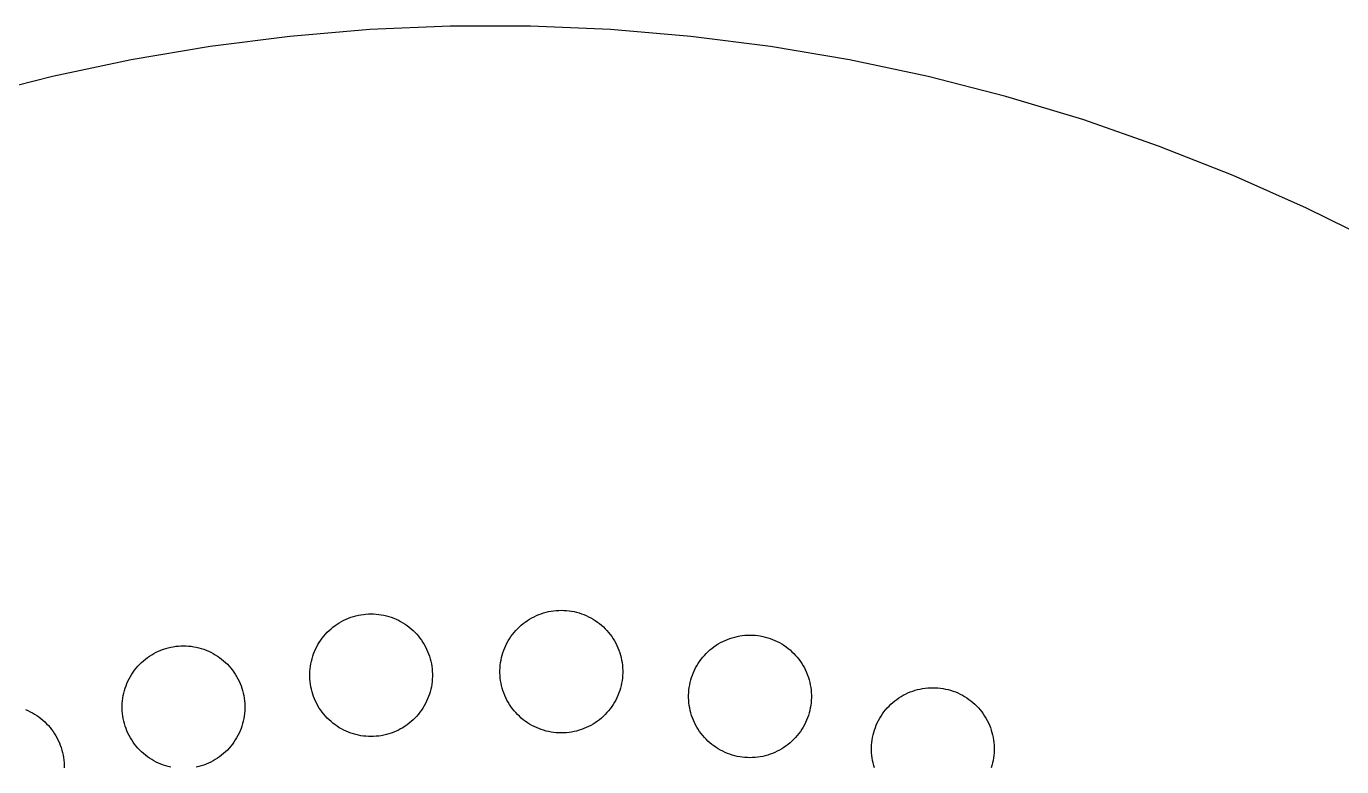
# Model space of a CAD drawing. Header units: metres. Extents: x -102 to 102, y -50 to 50.
# Drawn here: x -64.1 to -29.8, y 30.67 to 49.99 of the extents above; entities that cross this region are included whole.
import ezdxf

# ---------------------------------------------------------------- set-up
doc = ezdxf.new("R2010")
doc.units = ezdxf.units.M

msp = doc.modelspace()

# ---------------------------------------------------------------- linework, layer by layer
for p, q in [((-55.1395, 49.9013), (-57.2264, 49.7261)), ((-53.0471, 49.989), (-55.1395, 49.9013)), ((-50.9529, 49.989), (-53.0471, 49.989)), ((-48.8605, 49.9013), (-50.9529, 49.989)), ((-46.7736, 49.7261), (-48.8605, 49.9013)), ((-59.3041, 49.4636), (-61.3691, 49.1143)), ((-57.2264, 49.7261), (-59.3041, 49.4636)), ((-44.6959, 49.4636), (-46.7736, 49.7261)), ((-42.6309, 49.1143), (-44.6959, 49.4636)), ((-61.3691, 49.1143), (-63.4175, 48.6789)), ((-40.5825, 48.6789), (-42.6309, 49.1143)), ((-63.4175, 48.6789), (-65.446, 48.1581)), ((-38.554, 48.1581), (-40.5825, 48.6789)), ((-36.5492, 47.5528), (-38.554, 48.1581)), ((-34.5714, 46.8641), (-36.5492, 47.5528)), ((-32.6242, 46.0932), (-34.5714, 46.8641)), ((-30.711, 45.2413), (-32.6242, 46.0932)), ((-28.8352, 44.3102), (-30.711, 45.2413)), ((-55.3084, 34.6416), (-55.2418, 34.6486)), ((-55.2418, 34.6486), (-55.1749, 34.6528)), ((-55.1749, 34.6528), (-55.1079, 34.6542)), ((-55.1079, 34.6542), (-55.0409, 34.6528)), ((-55.0409, 34.6528), (-54.974, 34.6486)), ((-54.974, 34.6486), (-54.9074, 34.6416)), ((-50.7357, 34.6359), (-50.6729, 34.6592)), ((-50.6729, 34.6592), (-50.6092, 34.6799)), ((-50.6092, 34.6799), (-50.5446, 34.698)), ((-50.5446, 34.698), (-50.4794, 34.7133)), ((-50.4794, 34.7133), (-50.4136, 34.7258)), ((-50.4136, 34.7258), (-50.3473, 34.7356)), ((-50.3473, 34.7356), (-50.2806, 34.7426)), ((-50.2806, 34.7426), (-50.2137, 34.7468)), ((-50.2137, 34.7468), (-50.1467, 34.7482)), ((-50.1467, 34.7482), (-50.0797, 34.7468)), ((-50.0797, 34.7468), (-50.0128, 34.7426)), ((-50.0128, 34.7426), (-49.9462, 34.7356)), ((-49.9462, 34.7356), (-49.8799, 34.7258)), ((-49.8799, 34.7258), (-49.8141, 34.7133)), ((-49.8141, 34.7133), (-49.7488, 34.698)), ((-49.7488, 34.698), (-49.6843, 34.6799)), ((-49.6843, 34.6799), (-49.6205, 34.6592)), ((-49.6205, 34.6592), (-49.5577, 34.6359)), ((-56.1534, 34.2654), (-56.1017, 34.3081)), ((-56.1017, 34.3081), (-56.0484, 34.3486)), ((-56.0484, 34.3486), (-55.9933, 34.3869)), ((-55.9933, 34.3869), (-55.9368, 34.4228)), ((-55.9368, 34.4228), (-55.8787, 34.4563)), ((-55.8787, 34.4563), (-55.8193, 34.4873)), ((-55.8193, 34.4873), (-55.7587, 34.5159)), ((-55.7587, 34.5159), (-55.6969, 34.5418)), ((-55.6969, 34.5418), (-55.6341, 34.5652)), ((-55.6341, 34.5652), (-55.5704, 34.5859)), ((-55.5704, 34.5859), (-55.5058, 34.6039)), ((-55.5058, 34.6039), (-55.4406, 34.6192)), ((-55.4406, 34.6192), (-55.3747, 34.6318)), ((-55.3747, 34.6318), (-55.3084, 34.6416)), ((-54.9074, 34.6416), (-54.8411, 34.6318)), ((-54.8411, 34.6318), (-54.7753, 34.6192)), ((-54.7753, 34.6192), (-54.71, 34.6039)), ((-54.71, 34.6039), (-54.6455, 34.5859)), ((-54.6455, 34.5859), (-54.5817, 34.5652)), ((-54.5817, 34.5652), (-54.5189, 34.5418)), ((-54.5189, 34.5418), (-54.4571, 34.5159)), ((-54.4571, 34.5159), (-54.3965, 34.4873)), ((-54.3965, 34.4873), (-54.3371, 34.4563)), ((-54.3371, 34.4563), (-54.2791, 34.4228)), ((-54.2791, 34.4228), (-54.2225, 34.3869)), ((-54.2225, 34.3869), (-54.1674, 34.3486)), ((-54.1674, 34.3486), (-54.1141, 34.3081)), ((-54.1141, 34.3081), (-54.0624, 34.2654)), ((-51.2899, 34.2677), (-51.242, 34.3146)), ((-51.242, 34.3146), (-51.1922, 34.3594)), ((-51.1922, 34.3594), (-51.1406, 34.4021)), ((-51.1406, 34.4021), (-51.0872, 34.4427)), ((-51.0872, 34.4427), (-51.0322, 34.4809)), ((-51.0322, 34.4809), (-50.9756, 34.5168)), ((-50.9756, 34.5168), (-50.9175, 34.5503)), ((-50.9175, 34.5503), (-50.8582, 34.5814)), ((-50.8582, 34.5814), (-50.7975, 34.6099)), ((-50.7975, 34.6099), (-50.7357, 34.6359)), ((-49.5577, 34.6359), (-49.496, 34.6099)), ((-49.496, 34.6099), (-49.4353, 34.5814)), ((-49.4353, 34.5814), (-49.3759, 34.5503)), ((-49.3759, 34.5503), (-49.3179, 34.5168)), ((-49.3179, 34.5168), (-49.2613, 34.4809)), ((-49.2613, 34.4809), (-49.2063, 34.4427)), ((-49.2063, 34.4427), (-49.1529, 34.4021)), ((-49.1529, 34.4021), (-49.1013, 34.3594)), ((-49.1013, 34.3594), (-49.0515, 34.3146)), ((-49.0515, 34.3146), (-49.0036, 34.2677)), ((-56.4588, 33.9115), (-56.4217, 33.9673)), ((-56.4217, 33.9673), (-56.3824, 34.0216)), ((-56.3824, 34.0216), (-56.3407, 34.0741)), ((-56.3407, 34.0741), (-56.2969, 34.1248)), ((-56.2969, 34.1248), (-56.2511, 34.1737)), ((-56.2511, 34.1737), (-56.2032, 34.2206)), ((-56.2032, 34.2206), (-56.1534, 34.2654)), ((-54.0624, 34.2654), (-54.0126, 34.2206)), ((-54.0126, 34.2206), (-53.9648, 34.1737)), ((-53.9648, 34.1737), (-53.9189, 34.1248)), ((-53.9189, 34.1248), (-53.8751, 34.0741)), ((-53.8751, 34.0741), (-53.8335, 34.0216)), ((-53.8335, 34.0216), (-53.7941, 33.9673)), ((-53.7941, 33.9673), (-53.757, 33.9115)), ((-51.5324, 33.9482), (-51.4977, 34.0056)), ((-51.4977, 34.0056), (-51.4606, 34.0614)), ((-51.4606, 34.0614), (-51.4212, 34.1156)), ((-51.4212, 34.1156), (-51.3796, 34.1681)), ((-51.3796, 34.1681), (-51.3358, 34.2188)), ((-51.3358, 34.2188), (-51.2899, 34.2677)), ((-49.0036, 34.2677), (-48.9577, 34.2188)), ((-48.9577, 34.2188), (-48.9139, 34.1681)), ((-48.9139, 34.1681), (-48.8723, 34.1156)), ((-48.8723, 34.1156), (-48.8329, 34.0614)), ((-48.8329, 34.0614), (-48.7958, 34.0056)), ((-48.7958, 34.0056), (-48.7611, 33.9482)), ((-45.9384, 33.9349), (-45.8777, 33.9634)), ((-45.8777, 33.9634), (-45.8159, 33.9894)), ((-45.8159, 33.9894), (-45.7531, 34.0128)), ((-45.7531, 34.0128), (-45.6894, 34.0335)), ((-45.6894, 34.0335), (-45.6248, 34.0515)), ((-45.6248, 34.0515), (-45.5596, 34.0668)), ((-45.5596, 34.0668), (-45.4938, 34.0794)), ((-45.4938, 34.0794), (-45.4275, 34.0892)), ((-45.4275, 34.0892), (-45.3608, 34.0962)), ((-45.3608, 34.0962), (-45.2939, 34.1004)), ((-45.2939, 34.1004), (-45.2269, 34.1018)), ((-45.2269, 34.1018), (-45.1599, 34.1004)), ((-45.1599, 34.1004), (-45.0931, 34.0962)), ((-45.0931, 34.0962), (-45.0264, 34.0892)), ((-45.0264, 34.0892), (-44.9601, 34.0794)), ((-44.9601, 34.0794), (-44.8943, 34.0668)), ((-44.8943, 34.0668), (-44.829, 34.0515)), ((-44.829, 34.0515), (-44.7645, 34.0335)), ((-44.7645, 34.0335), (-44.7008, 34.0128)), ((-44.7008, 34.0128), (-44.6379, 33.9894)), ((-44.6379, 33.9894), (-44.5762, 33.9634)), ((-44.5762, 33.9634), (-44.5155, 33.9349)), ((-60.8285, 33.5904), (-60.7705, 33.6239)), ((-60.7705, 33.6239), (-60.7111, 33.6549)), ((-60.7111, 33.6549), (-60.6505, 33.6835)), ((-60.6505, 33.6835), (-60.5887, 33.7094)), ((-60.5887, 33.7094), (-60.5258, 33.7328)), ((-60.5258, 33.7328), (-60.4621, 33.7535)), ((-60.4621, 33.7535), (-60.3976, 33.7715)), ((-60.3976, 33.7715), (-60.3323, 33.7868)), ((-60.3323, 33.7868), (-60.2665, 33.7994)), ((-60.2665, 33.7994), (-60.2002, 33.8092)), ((-60.2002, 33.8092), (-60.1335, 33.8162)), ((-60.1335, 33.8162), (-60.0667, 33.8204)), ((-60.0667, 33.8204), (-59.9997, 33.8218)), ((-59.9997, 33.8218), (-59.9327, 33.8204)), ((-59.9327, 33.8204), (-59.8658, 33.8162)), ((-59.8658, 33.8162), (-59.7991, 33.8092)), ((-59.7991, 33.8092), (-59.7328, 33.7994)), ((-59.7328, 33.7994), (-59.667, 33.7868)), ((-59.667, 33.7868), (-59.6018, 33.7715)), ((-59.6018, 33.7715), (-59.5372, 33.7535)), ((-59.5372, 33.7535), (-59.4735, 33.7328)), ((-59.4735, 33.7328), (-59.4107, 33.7094)), ((-59.4107, 33.7094), (-59.3489, 33.6835)), ((-59.3489, 33.6835), (-59.2883, 33.6549)), ((-59.2883, 33.6549), (-59.2289, 33.6239)), ((-59.2289, 33.6239), (-59.1708, 33.5904)), ((-56.6076, 33.6119), (-56.5829, 33.6742)), ((-56.5829, 33.6742), (-56.5556, 33.7354)), ((-56.5556, 33.7354), (-56.5258, 33.7955)), ((-56.5258, 33.7955), (-56.4935, 33.8542)), ((-56.4935, 33.8542), (-56.4588, 33.9115)), ((-53.757, 33.9115), (-53.7223, 33.8542)), ((-53.7223, 33.8542), (-53.69, 33.7955)), ((-53.69, 33.7955), (-53.6602, 33.7354)), ((-53.6602, 33.7354), (-53.6329, 33.6742)), ((-53.6329, 33.6742), (-53.6083, 33.6119)), ((-51.6878, 33.5785), (-51.6684, 33.6427)), ((-51.6684, 33.6427), (-51.6464, 33.7059)), ((-51.6464, 33.7059), (-51.6217, 33.7682)), ((-51.6217, 33.7682), (-51.5945, 33.8295)), ((-51.5945, 33.8295), (-51.5647, 33.8895)), ((-51.5647, 33.8895), (-51.5324, 33.9482)), ((-48.7611, 33.9482), (-48.7288, 33.8895)), ((-48.7288, 33.8895), (-48.699, 33.8295)), ((-48.699, 33.8295), (-48.6718, 33.7682)), ((-48.6718, 33.7682), (-48.6471, 33.7059)), ((-48.6471, 33.7059), (-48.625, 33.6427)), ((-48.625, 33.6427), (-48.6057, 33.5785)), ((-46.416, 33.5724), (-46.3701, 33.6212)), ((-46.3701, 33.6212), (-46.3222, 33.6681)), ((-46.3222, 33.6681), (-46.2724, 33.713)), ((-46.2724, 33.713), (-46.2208, 33.7557)), ((-46.2208, 33.7557), (-46.1674, 33.7962)), ((-46.1674, 33.7962), (-46.1124, 33.8344)), ((-46.1124, 33.8344), (-46.0558, 33.8704)), ((-46.0558, 33.8704), (-45.9978, 33.9039)), ((-45.9978, 33.9039), (-45.9384, 33.9349)), ((-44.5155, 33.9349), (-44.4561, 33.9039)), ((-44.4561, 33.9039), (-44.3981, 33.8704)), ((-44.3981, 33.8704), (-44.3415, 33.8344)), ((-44.3415, 33.8344), (-44.2865, 33.7962)), ((-44.2865, 33.7962), (-44.2331, 33.7557)), ((-44.2331, 33.7557), (-44.1815, 33.713)), ((-44.1815, 33.713), (-44.1317, 33.6681)), ((-44.1317, 33.6681), (-44.0838, 33.6212)), ((-44.0838, 33.6212), (-44.0379, 33.5724)), ((-61.2325, 33.2417), (-61.1887, 33.2924)), ((-61.1887, 33.2924), (-61.1428, 33.3413)), ((-61.1428, 33.3413), (-61.0949, 33.3882)), ((-61.0949, 33.3882), (-61.0451, 33.433)), ((-61.0451, 33.433), (-60.9935, 33.4757)), ((-60.9935, 33.4757), (-60.9401, 33.5162)), ((-60.9401, 33.5162), (-60.8851, 33.5545)), ((-60.8851, 33.5545), (-60.8285, 33.5904)), ((-59.1708, 33.5904), (-59.1142, 33.5545)), ((-59.1142, 33.5545), (-59.0592, 33.5162)), ((-59.0592, 33.5162), (-59.0058, 33.4757)), ((-59.0058, 33.4757), (-58.9542, 33.433)), ((-58.9542, 33.433), (-58.9044, 33.3882)), ((-58.9044, 33.3882), (-58.8565, 33.3413)), ((-58.8565, 33.3413), (-58.8106, 33.2924)), ((-58.8106, 33.2924), (-58.7668, 33.2417)), ((-56.6991, 33.2215), (-56.6907, 33.2879)), ((-56.6907, 33.2879), (-56.6796, 33.354)), ((-56.6796, 33.354), (-56.6656, 33.4196)), ((-56.6656, 33.4196), (-56.649, 33.4845)), ((-56.649, 33.4845), (-56.6296, 33.5486)), ((-56.6296, 33.5486), (-56.6076, 33.6119)), ((-53.6083, 33.6119), (-53.5862, 33.5486)), ((-53.5862, 33.5486), (-53.5668, 33.4845)), ((-53.5668, 33.4845), (-53.5502, 33.4196)), ((-53.5502, 33.4196), (-53.5362, 33.354)), ((-53.5362, 33.354), (-53.5251, 33.2879)), ((-53.5251, 33.2879), (-53.5167, 33.2215)), ((-51.7436, 33.2487), (-51.738, 33.3155)), ((-51.738, 33.3155), (-51.7296, 33.382)), ((-51.7296, 33.382), (-51.7184, 33.448)), ((-51.7184, 33.448), (-51.7045, 33.5136)), ((-51.7045, 33.5136), (-51.6878, 33.5785)), ((-48.6057, 33.5785), (-48.589, 33.5136)), ((-48.589, 33.5136), (-48.5751, 33.448)), ((-48.5751, 33.448), (-48.5639, 33.382)), ((-48.5639, 33.382), (-48.5555, 33.3155)), ((-48.5555, 33.3155), (-48.5499, 33.2487)), ((-46.6449, 33.243), (-46.6126, 33.3018)), ((-46.6126, 33.3018), (-46.5779, 33.3591)), ((-46.5779, 33.3591), (-46.5408, 33.4149)), ((-46.5408, 33.4149), (-46.5014, 33.4691)), ((-46.5014, 33.4691), (-46.4598, 33.5217)), ((-46.4598, 33.5217), (-46.416, 33.5724)), ((-44.0379, 33.5724), (-43.9941, 33.5217)), ((-43.9941, 33.5217), (-43.9525, 33.4691)), ((-43.9525, 33.4691), (-43.9131, 33.4149)), ((-43.9131, 33.4149), (-43.876, 33.3591)), ((-43.876, 33.3591), (-43.8413, 33.3018)), ((-43.8413, 33.3018), (-43.809, 33.243)), ((-61.4474, 32.903), (-61.4176, 32.9631)), ((-61.4176, 32.9631), (-61.3853, 33.0218)), ((-61.3853, 33.0218), (-61.3506, 33.0791)), ((-61.3506, 33.0791), (-61.3135, 33.1349)), ((-61.3135, 33.1349), (-61.2741, 33.1892)), ((-61.2741, 33.1892), (-61.2325, 33.2417)), ((-58.7668, 33.2417), (-58.7252, 33.1892)), ((-58.7252, 33.1892), (-58.6858, 33.1349)), ((-58.6858, 33.1349), (-58.6487, 33.0791)), ((-58.6487, 33.0791), (-58.614, 33.0218)), ((-58.614, 33.0218), (-58.5817, 32.9631)), ((-58.5817, 32.9631), (-58.5519, 32.903)), ((-56.7076, 33.0877), (-56.7047, 33.1547)), ((-56.7076, 33.0207), (-56.7076, 33.0877)), ((-56.7047, 32.9537), (-56.7076, 33.0207)), ((-56.7047, 33.1547), (-56.6991, 33.2215)), ((-56.6991, 32.887), (-56.7047, 32.9537)), ((-53.5167, 33.2215), (-53.5111, 33.1547)), ((-53.5111, 32.9537), (-53.5167, 32.887)), ((-53.5111, 33.1547), (-53.5083, 33.0877)), ((-53.5083, 33.0207), (-53.5111, 32.9537)), ((-53.5083, 33.0877), (-53.5083, 33.0207)), ((-51.7464, 33.1817), (-51.7436, 33.2487)), ((-51.7464, 33.1147), (-51.7464, 33.1817)), ((-51.7436, 33.0478), (-51.7464, 33.1147)), ((-51.738, 32.981), (-51.7436, 33.0478)), ((-51.7296, 32.9145), (-51.738, 32.981)), ((-48.5555, 32.981), (-48.5639, 32.9145)), ((-48.5499, 33.0478), (-48.5555, 32.981)), ((-48.5499, 33.2487), (-48.5471, 33.1817)), ((-48.5471, 33.1147), (-48.5499, 33.0478)), ((-48.5471, 33.1817), (-48.5471, 33.1147)), ((-46.7847, 32.8671), (-46.768, 32.932)), ((-46.768, 32.932), (-46.7486, 32.9962)), ((-46.7486, 32.9962), (-46.7266, 33.0595)), ((-46.7266, 33.0595), (-46.7019, 33.1218)), ((-46.7019, 33.1218), (-46.6747, 33.183)), ((-46.6747, 33.183), (-46.6449, 33.243)), ((-43.809, 33.243), (-43.7792, 33.183)), ((-43.7792, 33.183), (-43.752, 33.1218)), ((-43.752, 33.1218), (-43.7273, 33.0595)), ((-43.7273, 33.0595), (-43.7053, 32.9962)), ((-43.7053, 32.9962), (-43.6859, 32.932)), ((-43.6859, 32.932), (-43.6692, 32.8671)), ((-61.5574, 32.5872), (-61.5407, 32.6521)), ((-61.5407, 32.6521), (-61.5214, 32.7162)), ((-61.5214, 32.7162), (-61.4993, 32.7795)), ((-61.4993, 32.7795), (-61.4747, 32.8418)), ((-61.4747, 32.8418), (-61.4474, 32.903)), ((-58.5519, 32.903), (-58.5247, 32.8418)), ((-58.5247, 32.8418), (-58.5, 32.7795)), ((-58.5, 32.7795), (-58.478, 32.7162)), ((-58.478, 32.7162), (-58.4586, 32.6521)), ((-58.4586, 32.6521), (-58.4419, 32.5872)), ((-56.6907, 32.8205), (-56.6991, 32.887)), ((-56.6796, 32.7544), (-56.6907, 32.8205)), ((-56.6656, 32.6888), (-56.6796, 32.7544)), ((-56.649, 32.6239), (-56.6656, 32.6888)), ((-56.6296, 32.5598), (-56.649, 32.6239)), ((-53.5668, 32.6239), (-53.5862, 32.5598)), ((-53.5502, 32.6888), (-53.5668, 32.6239)), ((-53.5362, 32.7544), (-53.5502, 32.6888)), ((-53.5251, 32.8205), (-53.5362, 32.7544)), ((-53.5167, 32.887), (-53.5251, 32.8205)), ((-51.7184, 32.8484), (-51.7296, 32.9145)), ((-51.7045, 32.7829), (-51.7184, 32.8484)), ((-51.6878, 32.718), (-51.7045, 32.7829)), ((-51.6684, 32.6538), (-51.6878, 32.718)), ((-51.6464, 32.5905), (-51.6684, 32.6538)), ((-51.6217, 32.5282), (-51.6464, 32.5905)), ((-48.6471, 32.5905), (-48.6718, 32.5282)), ((-48.625, 32.6538), (-48.6471, 32.5905)), ((-48.6057, 32.718), (-48.625, 32.6538)), ((-48.589, 32.7829), (-48.6057, 32.718)), ((-48.5751, 32.8484), (-48.589, 32.7829)), ((-48.5639, 32.9145), (-48.5751, 32.8484)), ((-46.8266, 32.5353), (-46.8238, 32.6022)), ((-46.8238, 32.6022), (-46.8182, 32.669)), ((-46.8182, 32.669), (-46.8098, 32.7355)), ((-46.8098, 32.7355), (-46.7986, 32.8016)), ((-46.7986, 32.8016), (-46.7847, 32.8671)), ((-43.6692, 32.8671), (-43.6553, 32.8016)), ((-43.6553, 32.8016), (-43.6441, 32.7355)), ((-43.6441, 32.7355), (-43.6357, 32.669)), ((-43.6357, 32.669), (-43.6301, 32.6022)), ((-43.6301, 32.6022), (-43.6273, 32.5353)), ((-41.1699, 32.5624), (-41.1092, 32.591)), ((-41.1092, 32.591), (-41.0475, 32.6169)), ((-41.0475, 32.6169), (-40.9846, 32.6403)), ((-40.9846, 32.6403), (-40.9209, 32.661)), ((-40.9209, 32.661), (-40.8564, 32.679)), ((-40.8564, 32.679), (-40.7911, 32.6943)), ((-40.7911, 32.6943), (-40.7253, 32.7069)), ((-40.7253, 32.7069), (-40.659, 32.7167)), ((-40.659, 32.7167), (-40.5923, 32.7237)), ((-40.5923, 32.7237), (-40.5255, 32.7279)), ((-40.5255, 32.7279), (-40.4585, 32.7293)), ((-40.4585, 32.7293), (-40.3914, 32.7279)), ((-40.3914, 32.7279), (-40.3246, 32.7237)), ((-40.3246, 32.7237), (-40.2579, 32.7167)), ((-40.2579, 32.7167), (-40.1916, 32.7069)), ((-40.1916, 32.7069), (-40.1258, 32.6943)), ((-40.1258, 32.6943), (-40.0605, 32.679)), ((-40.0605, 32.679), (-39.996, 32.661)), ((-39.996, 32.661), (-39.9323, 32.6403)), ((-39.9323, 32.6403), (-39.8695, 32.6169)), ((-39.8695, 32.6169), (-39.8077, 32.591)), ((-39.8077, 32.591), (-39.747, 32.5624)), ((-61.5993, 32.2553), (-61.5965, 32.3223)), ((-61.5993, 32.1883), (-61.5993, 32.2553)), ((-61.5965, 32.3223), (-61.5909, 32.3891)), ((-61.5909, 32.3891), (-61.5825, 32.4555)), ((-61.5825, 32.4555), (-61.5713, 32.5216)), ((-61.5713, 32.5216), (-61.5574, 32.5872)), ((-58.4419, 32.5872), (-58.428, 32.5216)), ((-58.428, 32.5216), (-58.4168, 32.4555)), ((-58.4168, 32.4555), (-58.4084, 32.3891)), ((-58.4084, 32.3891), (-58.4028, 32.3223)), ((-58.4028, 32.3223), (-58.4, 32.2553)), ((-58.4, 32.2553), (-58.4, 32.1883)), ((-56.6076, 32.4965), (-56.6296, 32.5598)), ((-56.5829, 32.4342), (-56.6076, 32.4965)), ((-56.5556, 32.373), (-56.5829, 32.4342)), ((-56.5258, 32.3129), (-56.5556, 32.373)), ((-56.4935, 32.2542), (-56.5258, 32.3129)), ((-56.4588, 32.1969), (-56.4935, 32.2542)), ((-53.7223, 32.2542), (-53.757, 32.1969)), ((-53.69, 32.3129), (-53.7223, 32.2542)), ((-53.6602, 32.373), (-53.69, 32.3129)), ((-53.6329, 32.4342), (-53.6602, 32.373)), ((-53.6083, 32.4965), (-53.6329, 32.4342)), ((-53.5862, 32.5598), (-53.6083, 32.4965)), ((-51.5945, 32.467), (-51.6217, 32.5282)), ((-51.5647, 32.407), (-51.5945, 32.467)), ((-51.5324, 32.3482), (-51.5647, 32.407)), ((-51.4977, 32.2909), (-51.5324, 32.3482)), ((-51.4606, 32.2351), (-51.4977, 32.2909)), ((-48.7958, 32.2909), (-48.8329, 32.2351)), ((-48.7611, 32.3482), (-48.7958, 32.2909)), ((-48.7288, 32.407), (-48.7611, 32.3482)), ((-48.699, 32.467), (-48.7288, 32.407)), ((-48.6718, 32.5282), (-48.699, 32.467)), ((-46.8266, 32.4683), (-46.8266, 32.5353)), ((-46.8238, 32.4013), (-46.8266, 32.4683)), ((-46.8182, 32.3345), (-46.8238, 32.4013)), ((-46.8098, 32.268), (-46.8182, 32.3345)), ((-46.7986, 32.202), (-46.8098, 32.268)), ((-43.6441, 32.268), (-43.6553, 32.202)), ((-43.6357, 32.3345), (-43.6441, 32.268)), ((-43.6301, 32.4013), (-43.6357, 32.3345)), ((-43.6273, 32.4683), (-43.6301, 32.4013)), ((-43.6273, 32.5353), (-43.6273, 32.4683)), ((-41.6475, 32.1999), (-41.6016, 32.2487)), ((-41.6016, 32.2487), (-41.5537, 32.2956)), ((-41.5537, 32.2956), (-41.5039, 32.3405)), ((-41.5039, 32.3405), (-41.4523, 32.3832)), ((-41.4523, 32.3832), (-41.3989, 32.4237)), ((-41.3989, 32.4237), (-41.3439, 32.462)), ((-41.3439, 32.462), (-41.2873, 32.4979)), ((-41.2873, 32.4979), (-41.2293, 32.5314)), ((-41.2293, 32.5314), (-41.1699, 32.5624)), ((-39.747, 32.5624), (-39.6877, 32.5314)), ((-39.6877, 32.5314), (-39.6296, 32.4979)), ((-39.6296, 32.4979), (-39.573, 32.462)), ((-39.573, 32.462), (-39.518, 32.4237)), ((-39.518, 32.4237), (-39.4646, 32.3832)), ((-39.4646, 32.3832), (-39.413, 32.3405)), ((-39.413, 32.3405), (-39.3632, 32.2956)), ((-39.3632, 32.2956), (-39.3153, 32.2487)), ((-39.3153, 32.2487), (-39.2694, 32.1999)), ((-64.1237, 32.1573), (-64.062, 32.1313)), ((-64.062, 32.1313), (-64.0013, 32.1028)), ((-64.0013, 32.1028), (-63.9419, 32.0717)), ((-63.9419, 32.0717), (-63.8839, 32.0382)), ((-63.8839, 32.0382), (-63.8273, 32.0023)), ((-63.8273, 32.0023), (-63.7723, 31.9641)), ((-63.7723, 31.9641), (-63.7189, 31.9235)), ((-63.7189, 31.9235), (-63.6673, 31.8808)), ((-61.5965, 32.1213), (-61.5993, 32.1883)), ((-61.5909, 32.0546), (-61.5965, 32.1213)), ((-61.5825, 31.9881), (-61.5909, 32.0546)), ((-61.5713, 31.922), (-61.5825, 31.9881)), ((-61.5574, 31.8564), (-61.5713, 31.922)), ((-58.428, 31.922), (-58.4419, 31.8564)), ((-58.4168, 31.9881), (-58.428, 31.922)), ((-58.4084, 32.0546), (-58.4168, 31.9881)), ((-58.4028, 32.1213), (-58.4084, 32.0546)), ((-58.4, 32.1883), (-58.4028, 32.1213)), ((-56.4217, 32.1411), (-56.4588, 32.1969)), ((-56.3824, 32.0868), (-56.4217, 32.1411)), ((-56.3407, 32.0343), (-56.3824, 32.0868)), ((-56.2969, 31.9836), (-56.3407, 32.0343)), ((-56.2511, 31.9347), (-56.2969, 31.9836)), ((-56.2032, 31.8878), (-56.2511, 31.9347)), ((-53.9648, 31.9347), (-54.0126, 31.8878)), ((-53.9189, 31.9836), (-53.9648, 31.9347)), ((-53.8751, 32.0343), (-53.9189, 31.9836)), ((-53.8335, 32.0868), (-53.8751, 32.0343)), ((-53.7941, 32.1411), (-53.8335, 32.0868)), ((-53.757, 32.1969), (-53.7941, 32.1411)), ((-51.4212, 32.1809), (-51.4606, 32.2351)), ((-51.3796, 32.1283), (-51.4212, 32.1809)), ((-51.3358, 32.0776), (-51.3796, 32.1283)), ((-51.2899, 32.0288), (-51.3358, 32.0776)), ((-51.242, 31.9819), (-51.2899, 32.0288)), ((-51.1922, 31.937), (-51.242, 31.9819)), ((-51.1406, 31.8943), (-51.1922, 31.937)), ((-49.1013, 31.937), (-49.1529, 31.8943)), ((-49.0515, 31.9819), (-49.1013, 31.937)), ((-49.0036, 32.0288), (-49.0515, 31.9819)), ((-48.9577, 32.0776), (-49.0036, 32.0288)), ((-48.9139, 32.1283), (-48.9577, 32.0776)), ((-48.8723, 32.1809), (-48.9139, 32.1283)), ((-48.8329, 32.2351), (-48.8723, 32.1809)), ((-46.7847, 32.1364), (-46.7986, 32.202)), ((-46.768, 32.0715), (-46.7847, 32.1364)), ((-46.7486, 32.0073), (-46.768, 32.0715)), ((-46.7266, 31.9441), (-46.7486, 32.0073)), ((-46.7019, 31.8817), (-46.7266, 31.9441)), ((-43.7273, 31.9441), (-43.752, 31.8817)), ((-43.7053, 32.0073), (-43.7273, 31.9441)), ((-43.6859, 32.0715), (-43.7053, 32.0073)), ((-43.6692, 32.1364), (-43.6859, 32.0715)), ((-43.6553, 32.202), (-43.6692, 32.1364)), ((-41.8764, 31.8706), (-41.8441, 31.9293)), ((-41.8441, 31.9293), (-41.8094, 31.9866)), ((-41.8094, 31.9866), (-41.7723, 32.0424)), ((-41.7723, 32.0424), (-41.7329, 32.0966)), ((-41.7329, 32.0966), (-41.6913, 32.1492)), ((-41.6913, 32.1492), (-41.6475, 32.1999)), ((-39.2694, 32.1999), (-39.2256, 32.1492)), ((-39.2256, 32.1492), (-39.184, 32.0966)), ((-39.184, 32.0966), (-39.1446, 32.0424)), ((-39.1446, 32.0424), (-39.1075, 31.9866)), ((-39.1075, 31.9866), (-39.0728, 31.9293)), ((-39.0728, 31.9293), (-39.0405, 31.8706)), ((-63.6673, 31.8808), (-63.6174, 31.836)), ((-63.6174, 31.836), (-63.5696, 31.7891)), ((-63.5696, 31.7891), (-63.5237, 31.7402)), ((-63.5237, 31.7402), (-63.4799, 31.6895)), ((-63.4799, 31.6895), (-63.4383, 31.637)), ((-63.4383, 31.637), (-63.3989, 31.5828)), ((-63.3989, 31.5828), (-63.3618, 31.5269)), ((-61.5407, 31.7915), (-61.5574, 31.8564)), ((-61.5214, 31.7274), (-61.5407, 31.7915)), ((-61.4993, 31.6641), (-61.5214, 31.7274)), ((-61.4747, 31.6018), (-61.4993, 31.6641)), ((-61.4474, 31.5406), (-61.4747, 31.6018)), ((-58.5247, 31.6018), (-58.5519, 31.5406)), ((-58.5, 31.6641), (-58.5247, 31.6018)), ((-58.478, 31.7274), (-58.5, 31.6641)), ((-58.4586, 31.7915), (-58.478, 31.7274)), ((-58.4419, 31.8564), (-58.4586, 31.7915)), ((-56.1534, 31.843), (-56.2032, 31.8878)), ((-56.1017, 31.8003), (-56.1534, 31.843)), ((-56.0484, 31.7598), (-56.1017, 31.8003)), ((-55.9933, 31.7215), (-56.0484, 31.7598)), ((-55.9368, 31.6856), (-55.9933, 31.7215)), ((-55.8787, 31.6521), (-55.9368, 31.6856)), ((-55.8193, 31.6211), (-55.8787, 31.6521)), ((-55.7587, 31.5925), (-55.8193, 31.6211)), ((-55.6969, 31.5666), (-55.7587, 31.5925)), ((-55.6341, 31.5432), (-55.6969, 31.5666)), ((-54.5189, 31.5666), (-54.5817, 31.5432)), ((-54.4571, 31.5925), (-54.5189, 31.5666)), ((-54.3965, 31.6211), (-54.4571, 31.5925)), ((-54.3371, 31.6521), (-54.3965, 31.6211)), ((-54.2791, 31.6856), (-54.3371, 31.6521)), ((-54.2225, 31.7215), (-54.2791, 31.6856)), ((-54.1674, 31.7598), (-54.2225, 31.7215)), ((-54.1141, 31.8003), (-54.1674, 31.7598)), ((-54.0624, 31.843), (-54.1141, 31.8003)), ((-54.0126, 31.8878), (-54.0624, 31.843)), ((-51.0872, 31.8538), (-51.1406, 31.8943)), ((-51.0322, 31.8156), (-51.0872, 31.8538)), ((-50.9756, 31.7796), (-51.0322, 31.8156)), ((-50.9175, 31.7461), (-50.9756, 31.7796)), ((-50.8582, 31.7151), (-50.9175, 31.7461)), ((-50.7975, 31.6866), (-50.8582, 31.7151)), ((-50.7357, 31.6606), (-50.7975, 31.6866)), ((-50.6729, 31.6372), (-50.7357, 31.6606)), ((-50.6092, 31.6165), (-50.6729, 31.6372)), ((-50.5446, 31.5985), (-50.6092, 31.6165)), ((-50.4794, 31.5832), (-50.5446, 31.5985)), ((-50.4136, 31.5706), (-50.4794, 31.5832)), ((-50.3473, 31.5608), (-50.4136, 31.5706)), ((-50.2806, 31.5538), (-50.3473, 31.5608)), ((-49.9462, 31.5608), (-50.0128, 31.5538)), ((-49.8799, 31.5706), (-49.9462, 31.5608)), ((-49.8141, 31.5832), (-49.8799, 31.5706)), ((-49.7488, 31.5985), (-49.8141, 31.5832)), ((-49.6843, 31.6165), (-49.7488, 31.5985)), ((-49.6205, 31.6372), (-49.6843, 31.6165)), ((-49.5577, 31.6606), (-49.6205, 31.6372)), ((-49.496, 31.6866), (-49.5577, 31.6606)), ((-49.4353, 31.7151), (-49.496, 31.6866)), ((-49.3759, 31.7461), (-49.4353, 31.7151)), ((-49.3179, 31.7796), (-49.3759, 31.7461)), ((-49.2613, 31.8156), (-49.3179, 31.7796)), ((-49.2063, 31.8538), (-49.2613, 31.8156)), ((-49.1529, 31.8943), (-49.2063, 31.8538)), ((-46.6747, 31.8205), (-46.7019, 31.8817)), ((-46.6449, 31.7605), (-46.6747, 31.8205)), ((-46.6126, 31.7018), (-46.6449, 31.7605)), ((-46.5779, 31.6445), (-46.6126, 31.7018)), ((-46.5408, 31.5886), (-46.5779, 31.6445)), ((-46.5014, 31.5344), (-46.5408, 31.5886)), ((-43.9131, 31.5886), (-43.9525, 31.5344)), ((-43.876, 31.6445), (-43.9131, 31.5886)), ((-43.8413, 31.7018), (-43.876, 31.6445)), ((-43.809, 31.7605), (-43.8413, 31.7018)), ((-43.7792, 31.8205), (-43.809, 31.7605)), ((-43.752, 31.8817), (-43.7792, 31.8205)), ((-42.0162, 31.4946), (-41.9995, 31.5596)), ((-41.9995, 31.5596), (-41.9801, 31.6237)), ((-41.9801, 31.6237), (-41.9581, 31.687)), ((-41.9581, 31.687), (-41.9334, 31.7493)), ((-41.9334, 31.7493), (-41.9062, 31.8105)), ((-41.9062, 31.8105), (-41.8764, 31.8706)), ((-39.0405, 31.8706), (-39.0107, 31.8105)), ((-39.0107, 31.8105), (-38.9835, 31.7493)), ((-38.9835, 31.7493), (-38.9588, 31.687)), ((-38.9588, 31.687), (-38.9368, 31.6237)), ((-38.9368, 31.6237), (-38.9174, 31.5596)), ((-38.9174, 31.5596), (-38.9007, 31.4946)), ((-63.3618, 31.5269), (-63.3271, 31.4696)), ((-63.3271, 31.4696), (-63.2948, 31.4109)), ((-63.2948, 31.4109), (-63.265, 31.3509)), ((-63.265, 31.3509), (-63.2377, 31.2896)), ((-63.2377, 31.2896), (-63.2131, 31.2273)), ((-63.2131, 31.2273), (-63.191, 31.164)), ((-61.4176, 31.4805), (-61.4474, 31.5406)), ((-61.3853, 31.4218), (-61.4176, 31.4805)), ((-61.3506, 31.3645), (-61.3853, 31.4218)), ((-61.3135, 31.3087), (-61.3506, 31.3645)), ((-61.2741, 31.2544), (-61.3135, 31.3087)), ((-61.2325, 31.2019), (-61.2741, 31.2544)), ((-58.7252, 31.2544), (-58.7668, 31.2019)), ((-58.6858, 31.3087), (-58.7252, 31.2544)), ((-58.6487, 31.3645), (-58.6858, 31.3087)), ((-58.614, 31.4218), (-58.6487, 31.3645)), ((-58.5817, 31.4805), (-58.614, 31.4218)), ((-58.5519, 31.5406), (-58.5817, 31.4805)), ((-55.5704, 31.5225), (-55.6341, 31.5432)), ((-55.5058, 31.5045), (-55.5704, 31.5225)), ((-55.4406, 31.4892), (-55.5058, 31.5045)), ((-55.3747, 31.4766), (-55.4406, 31.4892)), ((-55.3084, 31.4668), (-55.3747, 31.4766)), ((-55.2418, 31.4598), (-55.3084, 31.4668)), ((-55.1749, 31.4556), (-55.2418, 31.4598)), ((-55.1079, 31.4542), (-55.1749, 31.4556)), ((-55.0409, 31.4556), (-55.1079, 31.4542)), ((-54.974, 31.4598), (-55.0409, 31.4556)), ((-54.9074, 31.4668), (-54.974, 31.4598)), ((-54.8411, 31.4766), (-54.9074, 31.4668)), ((-54.7753, 31.4892), (-54.8411, 31.4766)), ((-54.71, 31.5045), (-54.7753, 31.4892)), ((-54.6455, 31.5225), (-54.71, 31.5045)), ((-54.5817, 31.5432), (-54.6455, 31.5225)), ((-50.2137, 31.5496), (-50.2806, 31.5538)), ((-50.1467, 31.5482), (-50.2137, 31.5496)), ((-50.0797, 31.5496), (-50.1467, 31.5482)), ((-50.0128, 31.5538), (-50.0797, 31.5496)), ((-46.4598, 31.4819), (-46.5014, 31.5344)), ((-46.416, 31.4312), (-46.4598, 31.4819)), ((-46.3701, 31.3823), (-46.416, 31.4312)), ((-46.3222, 31.3354), (-46.3701, 31.3823)), ((-46.2724, 31.2906), (-46.3222, 31.3354)), ((-46.2208, 31.2479), (-46.2724, 31.2906)), ((-46.1674, 31.2073), (-46.2208, 31.2479)), ((-44.2331, 31.2479), (-44.2865, 31.2073)), ((-44.1815, 31.2906), (-44.2331, 31.2479)), ((-44.1317, 31.3354), (-44.1815, 31.2906)), ((-44.0838, 31.3823), (-44.1317, 31.3354)), ((-44.0379, 31.4312), (-44.0838, 31.3823)), ((-43.9941, 31.4819), (-44.0379, 31.4312)), ((-43.9525, 31.5344), (-43.9941, 31.4819)), ((-42.0581, 31.1628), (-42.0553, 31.2298)), ((-42.0553, 31.2298), (-42.0497, 31.2965)), ((-42.0497, 31.2965), (-42.0413, 31.363)), ((-42.0413, 31.363), (-42.0301, 31.4291)), ((-42.0301, 31.4291), (-42.0162, 31.4946)), ((-38.9007, 31.4946), (-38.8868, 31.4291)), ((-38.8868, 31.4291), (-38.8756, 31.363)), ((-38.8756, 31.363), (-38.8672, 31.2965)), ((-38.8672, 31.2965), (-38.8616, 31.2298)), ((-38.8616, 31.2298), (-38.8588, 31.1628)), ((-63.191, 31.164), (-63.1717, 31.0999)), ((-63.1717, 31.0999), (-63.155, 31.035)), ((-63.155, 31.035), (-63.1411, 30.9694)), ((-63.1411, 30.9694), (-63.1299, 30.9034)), ((-63.1299, 30.9034), (-63.1215, 30.8369)), ((-61.1887, 31.1512), (-61.2325, 31.2019)), ((-61.1428, 31.1023), (-61.1887, 31.1512)), ((-61.0949, 31.0555), (-61.1428, 31.1023)), ((-61.0451, 31.0106), (-61.0949, 31.0555)), ((-60.9935, 30.9679), (-61.0451, 31.0106)), ((-60.9401, 30.9274), (-60.9935, 30.9679)), ((-60.8851, 30.8891), (-60.9401, 30.9274)), ((-60.8285, 30.8532), (-60.8851, 30.8891)), ((-59.1142, 30.8891), (-59.1708, 30.8532)), ((-59.0592, 30.9274), (-59.1142, 30.8891)), ((-59.0058, 30.9679), (-59.0592, 30.9274)), ((-58.9542, 31.0106), (-59.0058, 30.9679)), ((-58.9044, 31.0555), (-58.9542, 31.0106)), ((-58.8565, 31.1023), (-58.9044, 31.0555)), ((-58.8106, 31.1512), (-58.8565, 31.1023)), ((-58.7668, 31.2019), (-58.8106, 31.1512)), ((-46.1124, 31.1691), (-46.1674, 31.2073)), ((-46.0558, 31.1332), (-46.1124, 31.1691)), ((-45.9978, 31.0997), (-46.0558, 31.1332)), ((-45.9384, 31.0686), (-45.9978, 31.0997)), ((-45.8777, 31.0401), (-45.9384, 31.0686)), ((-45.8159, 31.0141), (-45.8777, 31.0401)), ((-45.7531, 30.9908), (-45.8159, 31.0141)), ((-45.6894, 30.9701), (-45.7531, 30.9908)), ((-45.6248, 30.952), (-45.6894, 30.9701)), ((-45.5596, 30.9367), (-45.6248, 30.952)), ((-45.4938, 30.9242), (-45.5596, 30.9367)), ((-45.4275, 30.9144), (-45.4938, 30.9242)), ((-45.3608, 30.9074), (-45.4275, 30.9144)), ((-45.2939, 30.9032), (-45.3608, 30.9074)), ((-45.2269, 30.9018), (-45.2939, 30.9032)), ((-45.1599, 30.9032), (-45.2269, 30.9018)), ((-45.0931, 30.9074), (-45.1599, 30.9032)), ((-45.0264, 30.9144), (-45.0931, 30.9074)), ((-44.9601, 30.9242), (-45.0264, 30.9144)), ((-44.8943, 30.9367), (-44.9601, 30.9242)), ((-44.829, 30.952), (-44.8943, 30.9367)), ((-44.7645, 30.9701), (-44.829, 30.952)), ((-44.7008, 30.9908), (-44.7645, 30.9701)), ((-44.6379, 31.0141), (-44.7008, 30.9908)), ((-44.5762, 31.0401), (-44.6379, 31.0141)), ((-44.5155, 31.0686), (-44.5762, 31.0401)), ((-44.4561, 31.0997), (-44.5155, 31.0686)), ((-44.3981, 31.1332), (-44.4561, 31.0997)), ((-44.3415, 31.1691), (-44.3981, 31.1332)), ((-44.2865, 31.2073), (-44.3415, 31.1691)), ((-42.0581, 31.0958), (-42.0581, 31.1628)), ((-42.0553, 31.0288), (-42.0581, 31.0958)), ((-42.0497, 30.962), (-42.0553, 31.0288)), ((-42.0413, 30.8956), (-42.0497, 30.962)), ((-42.0301, 30.8295), (-42.0413, 30.8956)), ((-38.8756, 30.8956), (-38.8868, 30.8295)), ((-38.8672, 30.962), (-38.8756, 30.8956)), ((-38.8616, 31.0288), (-38.8672, 30.962)), ((-38.8588, 31.0958), (-38.8616, 31.0288)), ((-38.8588, 31.1628), (-38.8588, 31.0958)), ((-63.1215, 30.8369), (-63.1159, 30.7701)), ((-63.1159, 30.7701), (-63.1131, 30.7031)), ((-63.1131, 30.7031), (-63.1131, 30.6361)), ((-60.7705, 30.8197), (-60.8285, 30.8532)), ((-60.7111, 30.7887), (-60.7705, 30.8197)), ((-60.6505, 30.7601), (-60.7111, 30.7887)), ((-60.5887, 30.7342), (-60.6505, 30.7601)), ((-60.5258, 30.7108), (-60.5887, 30.7342)), ((-60.4621, 30.6901), (-60.5258, 30.7108)), ((-60.3976, 30.6721), (-60.4621, 30.6901)), ((-60.3323, 30.6568), (-60.3976, 30.6721)), ((-59.6018, 30.6721), (-59.667, 30.6568)), ((-59.5372, 30.6901), (-59.6018, 30.6721)), ((-59.4735, 30.7108), (-59.5372, 30.6901)), ((-59.4107, 30.7342), (-59.4735, 30.7108)), ((-59.3489, 30.7601), (-59.4107, 30.7342)), ((-59.2883, 30.7887), (-59.3489, 30.7601)), ((-59.2289, 30.8197), (-59.2883, 30.7887)), ((-59.1708, 30.8532), (-59.2289, 30.8197)), ((-42.0162, 30.7639), (-42.0301, 30.8295)), ((-41.9995, 30.699), (-42.0162, 30.7639)), ((-41.9801, 30.6349), (-41.9995, 30.699)), ((-38.9174, 30.699), (-38.9368, 30.6349)), ((-38.9007, 30.7639), (-38.9174, 30.699)), ((-38.8868, 30.8295), (-38.9007, 30.7639))]:
    msp.add_line(p, q)

doc.saveas('drawing.dxf')
